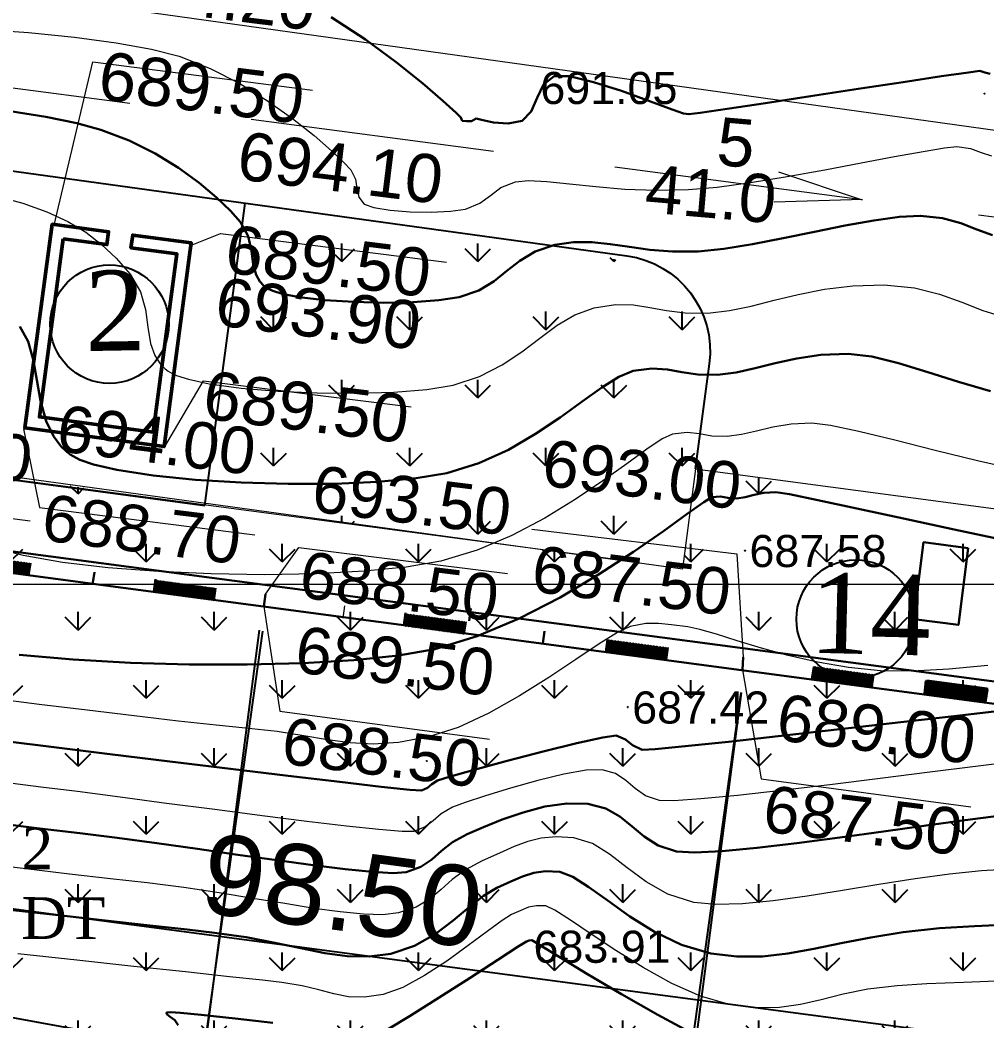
# Model space of a CAD drawing. Header units: feet. Extents: x 3381 to 1374491, y 675186 to 8751562.
# Drawn here: x 688374.09 to 688404.22, y 4376108.08 to 4376139.26 of the extents above; entities that cross this region are included whole.
import ezdxf

# ---------------------------------------------------------------- set-up
doc = ezdxf.new("R2010")
doc.units = ezdxf.units.FT
doc.header["$MEASUREMENT"] = 0
doc.header["$PDMODE"] = 34
doc.header["$PDSIZE"] = 0.01
doc.linetypes.add('DASHEDX2', pattern=[38.1, 25.4, -12.7])
doc.linetypes.add('DUZ', pattern=[0])
doc.layers.get('0').update_dxf_attribs({"linetype": 'CONTINUOUS'})
doc.layers.get('Defpoints').update_dxf_attribs({"linetype": 'CONTINUOUS'})
for name, color, linetype in [('0_Point_Height', 2, 'CONTINUOUS'), ('0_Point_Point', 7, 'CONTINUOUS'), ('Layer8', 7, 'CONTINUOUS'), ('Yazilar', 7, 'CONTINUOUS')]:
    doc.layers.add(name, color=color, linetype=linetype)
for name, color, linetype, lineweight in [('ANA HORIZONTAL', 24, 'CONTINUOUS', 30), ('HORIZANTAL', 24, 'CONTINUOUS', 13), ('km setka', 170, 'CONTINUOUS', 15)]:
    doc.layers.add(name, color=color, linetype=linetype, lineweight=lineweight)
doc.styles.get("Standard").update_dxf_attribs({"font": 'arial.ttf', "height": 2.5})
doc.styles.add('style5', font='ariall.ttf', dxfattribs={"height": 400})
doc.dimstyles.new('ISO-25', dxfattribs={"dimtxt": 2.5, "dimasz": 2.5, "dimexe": 1.25, "dimexo": 0.625, "dimtad": 1, "dimtxsty": 'Standard', "dimblk": 'OBLIQUE', "dimcen": 2.5, "dimadec": 0, "dimazin": 0, "dimtfac": 1, "dimtmove": 0, "dimatfit": 3, "dimldrblk": 'OBLIQUE', "dimfxl": 1, "dimarcsym": 0})

# ---------------------------------------------------------------- blocks, each defined once
blk = doc.blocks.new('_Oblique')
at = {"color": 0, "linetype": 'ByBlock', "lineweight": -2}
blk.add_line((-0.5, -0.5), (0.5, 0.5), dxfattribs=at)
blk = doc.blocks.new('*D123')
at = {"color": 0, "lineweight": -2, "transparency": 16777216}
for p, q in [((688336.379, 4376126.353), (688334.936, 4376115.482)), ((688335.1, 4376116.721), (688432.679, 4376103.767)), ((688433.957, 4376113.399), (688432.514, 4376102.528))]:
    blk.add_line(p, q, dxfattribs=at)
at = {"layer": 'Defpoints', "color": 0, "lineweight": 13, "transparency": 16777216}
for p in [(688336.461, 4376126.973), (688434.039, 4376114.019), (688432.679, 4376103.767)]:
    blk.add_point(p, dxfattribs=at)
at = {"color": 0, "lineweight": -2, "transparency": 16777216, "xscale": 2.5, "yscale": 2.5, "zscale": 2.5}
for p, rotation in [((688335.1, 4376116.721), 172.4381106519648), ((688432.679, 4376103.767), 352.4381106519648)]:
    blk.add_blockref('_Oblique', p, dxfattribs=dict(at, rotation=rotation))
at = {"color": 0, "lineweight": 18, "transparency": 16777216, "insert": (688384.14, 4376112.129), "char_height": 2.5, "width": 7.64475, "attachment_point": 5, "rotation": 352.4381}
blk.add_mtext('{\\fArial|b0|i0|c238|p34;98.50}', dxfattribs=at)
blk = doc.blocks.new('*D131')
at = {"color": 0, "lineweight": -2, "transparency": 16777216}
for p, q in [((688366.66, 4376122.314), (688364.19, 4376104.613)), ((688381.645, 4376120.223), (688379.176, 4376102.522)), ((688364.363, 4376105.851), (688379.348, 4376103.76))]:
    blk.add_line(p, q, dxfattribs=at)
at = {"layer": 'Defpoints', "color": 0, "lineweight": 13, "transparency": 16777216}
for p in [(688366.746, 4376122.933), (688381.732, 4376120.842), (688379.348, 4376103.76)]:
    blk.add_point(p, dxfattribs=at)
at = {"color": 0, "lineweight": -2, "transparency": 16777216, "xscale": 2.5, "yscale": 2.5, "zscale": 2.5}
for p, rotation in [((688364.363, 4376105.851), 172.0570858953913), ((688379.348, 4376103.76), 352.0570858953913)]:
    blk.add_blockref('_Oblique', p, dxfattribs=dict(at, rotation=rotation))
at = {"color": 0, "lineweight": 13, "transparency": 16777216, "insert": (688372.118, 4376106.688), "char_height": 2.5, "attachment_point": 5, "rotation": 352.0571}
blk.add_mtext('{\\fArial|b0|i0|c238|p34;15.0}', dxfattribs=at)
blk = doc.blocks.new('*D132')
at = {"color": 0, "lineweight": -2, "transparency": 16777216}
for p, q in [((688381.547, 4376120.258), (688379.235, 4376102.499)), ((688396.56, 4376118.303), (688394.247, 4376100.544)), ((688379.396, 4376103.738), (688394.409, 4376101.783))]:
    blk.add_line(p, q, dxfattribs=at)
at = {"layer": 'Defpoints', "color": 0, "lineweight": 13, "transparency": 16777216}
for p in [(688381.628, 4376120.878), (688396.641, 4376118.923), (688394.409, 4376101.783)]:
    blk.add_point(p, dxfattribs=at)
at = {"color": 0, "lineweight": -2, "transparency": 16777216, "xscale": 2.5, "yscale": 2.5, "zscale": 2.5}
for p, rotation in [((688379.396, 4376103.738), 172.5806127640898), ((688394.409, 4376101.783), 352.5806127640898)]:
    blk.add_blockref('_Oblique', p, dxfattribs=dict(at, rotation=rotation))
at = {"color": 0, "lineweight": 13, "transparency": 16777216, "insert": (688387.148, 4376104.646), "char_height": 2.5, "width": 16.51973, "attachment_point": 5, "rotation": 352.5806}
blk.add_mtext('{\\fArial|b0|i0|c238|p34;15.0}', dxfattribs=at)
blk = doc.blocks.new('*D126')
at = {"color": 0, "lineweight": -2, "transparency": 16777216}
for p, q in [((688396.559, 4376118.313), (688394.085, 4376100.546)), ((688411.279, 4376116.263), (688408.805, 4376098.497)), ((688394.258, 4376101.784), (688408.978, 4376099.735))]:
    blk.add_line(p, q, dxfattribs=at)
at = {"layer": 'Defpoints', "color": 0, "lineweight": 13, "transparency": 16777216}
for p in [(688396.645, 4376118.932), (688411.365, 4376116.882), (688408.978, 4376099.735)]:
    blk.add_point(p, dxfattribs=at)
at = {"color": 0, "lineweight": -2, "transparency": 16777216, "xscale": 2.5, "yscale": 2.5, "zscale": 2.5}
for p, rotation in [((688394.258, 4376101.784), 172.0735052594781), ((688408.978, 4376099.735), 352.0735052594781)]:
    blk.add_blockref('_Oblique', p, dxfattribs=dict(at, rotation=rotation))
at = {"color": 0, "lineweight": 13, "transparency": 16777216, "insert": (688401.88, 4376102.643), "char_height": 2.5, "attachment_point": 5, "rotation": 352.0735}
blk.add_mtext('{\\fArial|b0|i0|c238|p34;15.0}', dxfattribs=at)

msp = doc.modelspace()

# ---------------------------------------------------------------- hatches: boundary and pattern name
at = {"lineweight": 25}
h = msp.add_hatch(dxfattribs=at)
h.set_pattern_fill('GRASS', color=3, scale=3)
h.set_pattern_definition([(90, (3257.312, 90.9465), (-2.121320343, 2.121320343), [0.5625, -3.680140689]), (45, (3257.312, 90.9465), (-2.1213203436, 2.1213203436), [0.5625, -2.4375]), (135, (3257.312, 90.9465), (-2.1213203436, -2.1213203436), [0.5625, -2.4375])])
edge = h.paths.add_edge_path()
edge.add_line((688370.972, 4376192.883), (688367.226, 4376165.768))
edge.add_line((688367.226, 4376165.768), (688359.104, 4376166.921))
edge.add_line((688359.104, 4376166.921), (688358.29, 4376161.279))
edge.add_line((688358.29, 4376161.279), (688362.942, 4376160.608))
edge.add_line((688362.942, 4376160.608), (688362.215, 4376155.225))
edge.add_line((688362.215, 4376155.225), (688353.842, 4376156.356))
edge.add_line((688353.842, 4376156.356), (688351.701, 4376140.499))
edge.add_line((688351.701, 4376140.499), (688359.028, 4376139.51))
edge.add_line((688359.028, 4376139.51), (688358.806, 4376137.856))
edge.add_line((688358.806, 4376137.856), (688358.641, 4376136.621))
edge.add_line((688358.641, 4376136.621), (688357.393, 4376127.305))
edge.add_line((688357.393, 4376127.305), (688368.113, 4376125.761))
edge.add_line((688368.113, 4376125.761), (688394.743, 4376122.168))
edge.add_line((688394.743, 4376122.168), (688395.155, 4376125.278))
edge.add_line((688395.155, 4376125.278), (688409.007, 4376123.44))
edge.add_line((688409.007, 4376123.44), (688408.727, 4376121.332))
edge.add_line((688408.727, 4376121.332), (688414.083, 4376120.622))
edge.add_line((688414.083, 4376120.622), (688414.377, 4376122.798))
edge.add_line((688414.377, 4376122.798), (688413.97, 4376122.781))
edge.add_line((688413.97, 4376122.781), (688414.32, 4376125.417))
edge.add_arc((688424.582, 4376125.239), 10.263, 114.2395, 179.0096, ccw=False)
edge.add_line((688420.368, 4376134.598), (688421.162, 4376134.291))
edge.add_line((688421.162, 4376134.291), (688420.81, 4376131.194))
edge.add_line((688420.81, 4376131.194), (688424.134, 4376130.754))
edge.add_line((688424.134, 4376130.754), (688424.539, 4376133.816))
edge.add_line((688424.539, 4376133.816), (688427.07, 4376133.481))
edge.add_line((688427.07, 4376133.481), (688426.677, 4376130.407))
edge.add_line((688426.677, 4376130.407), (688429.987, 4376129.881))
edge.add_line((688429.987, 4376129.881), (688430.614, 4376133.375))
edge.add_line((688430.614, 4376133.375), (688420.865, 4376134.802))
edge.add_arc((688424.412, 4376125.452), 10, 87.4993, 110.7786, ccw=False)
edge.add_line((688424.849, 4376135.442), (688438.494, 4376133.599))
edge.add_line((688438.494, 4376133.599), (688439.147, 4376140.979))
edge.add_line((688439.147, 4376140.979), (688431.877, 4376141.985))
edge.add_line((688431.877, 4376141.985), (688434.289, 4376160.605))
edge.add_line((688434.289, 4376160.605), (688435.87, 4376160.814))
edge.add_line((688435.87, 4376160.814), (688435.274, 4376155.725))
edge.add_line((688435.274, 4376155.725), (688440.454, 4376155.015))
edge.add_line((688440.454, 4376155.015), (688440.103, 4376152.454))
edge.add_line((688440.103, 4376152.454), (688435, 4376153.153))
edge.add_line((688435, 4376153.153), (688434.389, 4376147.785))
edge.add_line((688434.389, 4376147.785), (688439.478, 4376147.068))
edge.add_line((688439.478, 4376147.068), (688439.698, 4376147.068))
edge.add_line((688439.698, 4376147.068), (688440.947, 4376155.512))
edge.add_line((688440.947, 4376155.512), (688441.648, 4376160.251))
edge.add_line((688441.648, 4376160.251), (688436.056, 4376161.23))
edge.add_line((688436.056, 4376161.23), (688434.389, 4376160.836))
edge.add_line((688434.389, 4376160.836), (688434.389, 4376161.792))
edge.add_arc((688437.47, 4376161.114), 3.155, 95.4615, 167.5925, ccw=False)
edge.add_line((688437.17, 4376164.255), (688450.499, 4376162.448))
edge.add_line((688450.499, 4376162.448), (688451.241, 4376167.695))
edge.add_line((688451.241, 4376167.695), (688437.876, 4376169.492))
edge.add_arc((688445.551, 4376167.813), 7.856, 132.7188, 167.6546, ccw=False)
edge.add_line((688440.221, 4376173.584), (688447.845, 4376170.651))
edge.add_line((688447.845, 4376170.651), (688449.599, 4376175.235))
edge.add_line((688449.599, 4376175.235), (688456.71, 4376172.514))
edge.add_line((688456.71, 4376172.514), (688433.781, 4376114.475))
edge.add_line((688433.781, 4376114.475), (688424.852, 4376091.873))
edge.add_line((688424.852, 4376091.873), (688333.257, 4376119.75))
edge.add_line((688333.257, 4376119.75), (688358.491, 4376169.045))
edge.add_line((688358.491, 4376169.045), (688370.795, 4376193.079))
edge.add_line((688370.795, 4376193.079), (688371.065, 4376193.572))
edge.add_line((688371.065, 4376193.572), (688370.972, 4376192.883))
h = msp.add_hatch(dxfattribs=at)
h.set_pattern_fill('GRASS', color=3, scale=3)
h.set_pattern_definition([(90, (1852.7267, 463.048), (-2.121320343, 2.121320343), [0.5625, -3.680140689]), (45, (1852.7267, 463.048), (-2.1213203436, 2.1213203436), [0.5625, -2.4375]), (135, (1852.7267, 463.048), (-2.1213203436, -2.1213203436), [0.5625, -2.4375])])
edge = h.paths.add_edge_path()
edge.add_line((688379.924, 4376124.059), (688381.266, 4376133.648))
edge.add_line((688381.266, 4376133.648), (688392.413, 4376131.886))
edge.add_line((688392.413, 4376131.886), (688395.096, 4376130.828))
edge.add_line((688395.096, 4376130.828), (688395.307, 4376129.559))
edge.add_line((688395.307, 4376129.559), (688395.449, 4376127.866))
edge.add_line((688395.449, 4376127.866), (688394.671, 4376122.226))
edge.add_line((688394.671, 4376122.226), (688379.936, 4376124.142))
at = {"lineweight": 30}
h = msp.add_hatch(dxfattribs=at)
h.set_pattern_fill('ANSI31', color=256, scale=0.3)
h.set_pattern_definition([(45, (3291.638925, 86.37777), (-0.0265165042945, 0.0265165042945), [])])
h.paths.add_polyline_path([(688372.544, 4376122.588), (688374.41, 4376122.338), (688374.356, 4376121.957), (688372.483, 4376122.212)])
h = msp.add_hatch(dxfattribs=at)
h.set_pattern_fill('ANSI31', color=256, scale=0.3)
h.set_pattern_definition([(45, (3297.40867, 85.603468), (-0.0265165042945, 0.0265165042945), [])])
h.paths.add_polyline_path([(688378.314, 4376121.813), (688380.18, 4376121.563), (688380.126, 4376121.182), (688378.253, 4376121.437)])
h = msp.add_hatch(dxfattribs=at)
h.set_pattern_fill('ANSI31', color=256, scale=0.3)
h.set_pattern_definition([(45, (3305.20239, 84.554657), (-0.0265165042945, 0.0265165042945), [])])
h.paths.add_polyline_path([(688386.108, 4376120.765), (688387.973, 4376120.515), (688387.919, 4376120.133), (688386.047, 4376120.389)])
h = msp.add_hatch(dxfattribs=at)
h.set_pattern_fill('ANSI31', color=256, scale=0.3)
h.set_pattern_definition([(45, (3311.502646, 83.747317), (-0.0265165042945, 0.0265165042945), [])])
h.paths.add_polyline_path([(688392.408, 4376119.957), (688394.274, 4376119.707), (688394.219, 4376119.326), (688392.347, 4376119.581)])
h = msp.add_hatch(dxfattribs=at)
h.set_pattern_fill('ANSI31', color=256, scale=0.3)
h.set_pattern_definition([(45, (3317.919302, 82.909312), (-0.0265165042945, 0.0265165042945), [])])
h.paths.add_polyline_path([(688398.825, 4376119.119), (688400.69, 4376118.869), (688400.636, 4376118.488), (688398.764, 4376118.743)])
at = {"lineweight": 50}
h = msp.add_hatch(dxfattribs=at)
h.set_pattern_fill('ANSI31', scale=0.3, angle=-0.0118)
h.set_pattern_definition([(44.9882312419, (2422.593382, 223.241384), (-0.0265110571503, 0.02652195031993), [])])
h.paths.add_polyline_path([(688402.341, 4376118.671), (688404.215, 4376118.422), (688404.161, 4376118.022), (688402.296, 4376118.269)])

# ---------------------------------------------------------------- linework, layer by layer
at = {"color": 7, "lineweight": 25}
for p, q in [((688379.85, 4376124.142), (688381.112, 4376133.561)), ((688372.531, 4376125.123), (688379.85, 4376124.142))]:
    msp.add_line(p, q, dxfattribs=at)
at = {"color": 7, "lineweight": 30}
for p, q in [((688337.213, 4376127.57), (688433.87, 4376114.752)), ((688336.487, 4376126.999), (688434.039, 4376114.031))]:
    msp.add_line(p, q, dxfattribs=at)
at = {"color": 7, "lineweight": 18}
msp.add_line((688392.812, 4376122.434), (688372.55, 4376125.123), dxfattribs=at)
at = {"color": 30, "linetype": 'Continuous'}
msp.add_line((688366.61, 4376109.509, 684.364), (688386.681, 4376105.854, 683.701), dxfattribs=at)
at = {"color": 7, "lineweight": 18}
for points in [[(688369.972, 4376140.653), (688404.557, 4376135.825, 0.415088), (688410.202, 4376140.1), (688415.895, 4376181.791)], [(688395.136, 4376125.278), (688413.951, 4376122.781), (688414.48, 4376126.768, -0.415845), (688425.764, 4376135.358), (688430.957, 4376134.639)]]:
    msp.add_lwpolyline(points, format="xyb", dxfattribs=at)
for points in [[(688375.153, 4376132.875), (688376.36, 4376137.964), (688383.212, 4376137.078)], [(688357.393, 4376127.305), (688394.743, 4376122.168), (688395.155, 4376125.278)], [(688374.206, 4376126.523), (688374.698, 4376124.076), (688381.409, 4376123.221)], [(688366.918, 4376123.658), (688367.981, 4376124.506), (688374.408, 4376123.666)], [(688390.043, 4376123.398), (688396.428, 4376122.636), (688396.632, 4376119.413)], [(688381.741, 4376121.38), (688382.784, 4376122.833), (688389.287, 4376122.019)], [(688381.695, 4376120.995), (688382.193, 4376117.732), (688388.719, 4376116.864)], [(688384.205, 4376121.015), (688384.151, 4376120.631)], [(688396.606, 4376119.021), (688397.192, 4376115.619), (688403.718, 4376114.751)]]:
    msp.add_lwpolyline(points, dxfattribs=at)
at = {"color": 7, "linetype": 'DASHEDX2', "lineweight": 18, "ltscale": 0.3}
msp.add_lwpolyline([(688369.96, 4376137.661), (688411.824, 4376132.165)], dxfattribs=at)
at = {"color": 7, "lineweight": 25}
msp.add_lwpolyline([(688369.235, 4376135.2), (688393.007, 4376131.919, -0.412676), (688395.571, 4376128.552), (688395.136, 4376125.278)], format="xyb", dxfattribs=at)
at = {"color": 7, "lineweight": 18, "elevation": -690.5}
for points in [[(688400.346, 4376133.649), (688397.742, 4376134.523)], [(688400.346, 4376133.67), (688397.593, 4376133.585)]]:
    msp.add_lwpolyline(points, dxfattribs=at)
at = {"color": 7, "lineweight": 50}
for points in [[(688375.443, 4376132.451), (688376.801, 4376132.269), (688376.854, 4376132.666), (688375.099, 4376132.901), (688374.249, 4376126.557), (688378.582, 4376125.977), (688379.379, 4376131.934), (688379.431, 4376132.32), (688377.605, 4376132.565), (688377.552, 4376132.169), (688378.982, 4376131.977), (688378.238, 4376126.427), (688374.699, 4376126.901), (688375.443, 4376132.451)], [(688402.341, 4376118.671), (688404.215, 4376118.422), (688404.162, 4376118.022), (688402.296, 4376118.271), (688402.341, 4376118.671)]]:
    msp.add_lwpolyline(points, dxfattribs=at)
at = {"color": 7, "lineweight": 15}
for points in [[(688379.458, 4376132.26), (688380.345, 4376132.609), (688387.387, 4376131.723)], [(688378.599, 4376125.961), (688379.815, 4376128.018), (688386.278, 4376127.209)]]:
    msp.add_lwpolyline(points, dxfattribs=at)
at = {"color": 7, "linetype": 'DUZ', "lineweight": 30, "ltscale": 0.5, "flags": 128}
msp.add_lwpolyline([(688403.635, 4376122.808), (688403.336, 4376120.418), (688401.948, 4376120.603), (688402.247, 4376122.993)], close=True, dxfattribs=at)
at = {"color": 7, "lineweight": 30}
for points in [[(688374.417, 4376122.342), (688374.363, 4376121.957)], [(688376.412, 4376122.064), (688376.357, 4376121.679)], [(688378.314, 4376121.842), (688378.259, 4376121.457)], [(688380.187, 4376121.567), (688380.133, 4376121.183)], [(688381.741, 4376121.38), (688381.695, 4376120.995)], [(688386.108, 4376120.793), (688386.053, 4376120.408)], [(688388.143, 4376120.931), (688388.088, 4376120.546)], [(688387.981, 4376120.519), (688387.926, 4376120.134)], [(688390.439, 4376120.222), (688390.384, 4376119.837)], [(688392.405, 4376119.96), (688392.35, 4376119.576)], [(688394.281, 4376119.711), (688394.227, 4376119.327)], [(688396.632, 4376119.413), (688396.606, 4376119.021)], [(688398.827, 4376119.116), (688398.772, 4376118.732)], [(688398.836, 4376119.125), (688398.777, 4376118.724)], [(688400.691, 4376118.871), (688400.636, 4376118.486)], [(688402.412, 4376118.636), (688402.358, 4376118.248)]]:
    msp.add_lwpolyline(points, dxfattribs=at)
at = {"color": 51, "lineweight": 13, "true_color": 0xf8f6b0}
msp.add_circle((688448.805, 4376201.629), 699.09, dxfattribs=at)
at = {"color": 7, "linetype": 'DUZ', "lineweight": 25}
for centre in [(688376.88, 4376129.789, -2812.813), (688400.134, 4376120.601, 9660.188)]:
    msp.add_circle(centre, 1.846, dxfattribs=at)
at = {"linetype": 'Continuous'}
for points, knots in [([(688384.942, 4376325.598), (688386.763, 4376322.128), (688393.069, 4376310.11), (688402.966, 4376292.128), (688416.961, 4376272.864), (688427.732, 4376252.666), (688438.695, 4376234.78), (688447.823, 4376217.377), (688461.238, 4376198.856), (688477.838, 4376184.567), (688489.373, 4376169.73), (688497.303, 4376159.248), (688508.621, 4376147.329), (688516.87, 4376136.637), (688521.314, 4376130.877)], [0, 0, 0, 0, 11.75951, 40.72321, 61.46233, 83.054979, 109.290717, 124.392744, 141.962718, 177.533008, 189.558821, 198.276488, 216.955448, 238.768866, 238.768866, 238.768866, 238.768866]), ([(688389.7, 4376305.068), (688385.76, 4376301.305), (688385.231, 4376301.254), (688383.642, 4376301.094), (688382.579, 4376300.978), (688379.627, 4376300.571), (688377.75, 4376300.217), (688374.972, 4376299.339), (688374.021, 4376298.968), (688372.53, 4376298.23), (688371.97, 4376297.914), (688370.81, 4376297.159), (688370.222, 4376296.712), (688369.107, 4376295.763), (688368.577, 4376295.259), (688367.335, 4376293.988), (688366.645, 4376293.201), (688365.534, 4376291.883), (688365.1, 4376291.353), (688364.244, 4376290.307), (688363.819, 4376289.786), (688362.553, 4376288.231), (688361.72, 4376287.203), (688359.241, 4376284.135), (688357.613, 4376282.112), (688354.704, 4376278.517), (688353.428, 4376276.946), (688351.392, 4376274.468), (688350.651, 4376273.57), (688349.218, 4376271.849), (688348.529, 4376271.026), (688347.301, 4376269.572), (688346.767, 4376268.943), (688345.398, 4376267.342), (688344.524, 4376266.336), (688343.092, 4376264.395), (688342.506, 4376263.485), (688341.74, 4376261.832), (688341.491, 4376261.128), (688341.258, 4376260.006), (688341.204, 4376259.612), (688341.155, 4376258.818), (688341.16, 4376258.423), (688341.28, 4376256.823), (688341.595, 4376255.65), (688342.308, 4376253.806), (688342.644, 4376253.099), (688343.37, 4376251.763), (688343.761, 4376251.131), (688345.049, 4376249.208), (688345.996, 4376248.015), (688347.46, 4376246.081), (688348.011, 4376245.33), (688349.012, 4376243.799), (688349.46, 4376243.022), (688350.13, 4376241.552), (688350.371, 4376240.865), (688350.717, 4376239.429), (688350.821, 4376238.688), (688350.899, 4376237.09), (688350.853, 4376236.236), (688350.589, 4376234.556), (688350.372, 4376233.726), (688349.577, 4376231.492), (688348.845, 4376230.139), (688347.372, 4376227.992), (688346.718, 4376227.164), (688345.328, 4376225.556), (688344.589, 4376224.773), (688343.087, 4376223.221), (688342.325, 4376222.452), (688341.003, 4376221.067), (688340.439, 4376220.459), (688339.344, 4376219.207), (688338.815, 4376218.568), (688337.276, 4376216.621), (688336.311, 4376215.284), (688334.611, 4376212.82), (688333.863, 4376211.699), (688332.394, 4376209.43), (688331.675, 4376208.284), (688329.575, 4376204.809), (688328.248, 4376202.446), (688325.852, 4376197.757), (688324.773, 4376195.436), (688323.109, 4376191.411), (688322.473, 4376189.728), (688321.315, 4376186.322), (688320.792, 4376184.605), (688319.779, 4376180.977), (688319.297, 4376179.064), (688318.513, 4376175.771), (688318.198, 4376174.394), (688317.585, 4376171.63), (688317.29, 4376170.242), (688316.865, 4376168.069), (688316.719, 4376167.294), (688316.481, 4376165.894), (688316.386, 4376165.275), (688316.145, 4376163.311), (688316.07, 4376161.967), (688316.072, 4376158.951), (688316.194, 4376157.279), (688316.634, 4376153.987), (688316.95, 4376152.368), (688317.59, 4376149.652), (688317.883, 4376148.544), (688318.448, 4376146.546), (688318.714, 4376145.653), (688319.207, 4376144.039), (688319.433, 4376143.309), (688319.929, 4376141.835), (688320.198, 4376141.095), (688320.654, 4376140.004), (688320.811, 4376139.651), (688321.313, 4376138.597), (688321.674, 4376137.936), (688322.355, 4376136.666), (688322.675, 4376136.057), (688323.074, 4376135.155), (688323.195, 4376134.851), (688323.382, 4376134.297), (688323.452, 4376134.05), (688323.575, 4376133.526), (688323.627, 4376133.253), (688323.761, 4376132.416), (688323.824, 4376131.826), (688321.639, 4376127.412)], [0, 0, 0, 0, 1.504182, 1.504182, 4.512547, 4.512547, 9.897023, 9.897023, 12.795834, 12.795834, 14.604059, 14.604059, 16.662244, 16.662244, 18.72043, 18.72043, 21.69221, 21.69221, 23.690537, 23.690537, 25.688865, 25.688865, 29.68552, 29.68552, 37.678831, 37.678831, 43.858623, 43.858623, 47.338723, 47.338723, 50.479181, 50.479181, 52.843093, 52.843093, 56.452422, 56.452422, 59.343353, 59.343353, 61.301717, 61.301717, 62.310714, 62.310714, 63.319712, 63.319712, 66.426739, 66.426739, 68.50177, 68.50177, 70.576802, 70.576802, 75.092259, 75.092259, 77.984383, 77.984383, 80.876507, 80.876507, 83.368148, 83.368148, 85.859789, 85.859789, 88.693846, 88.693846, 91.527902, 91.527902, 96.504404, 96.504404, 99.813748, 99.813748, 103.123092, 103.123092, 106.359907, 106.359907, 108.778682, 108.778682, 111.197456, 111.197456, 116.035005, 116.035005, 120.025858, 120.025858, 124.016711, 124.016711, 131.998417, 131.998417, 139.538843, 139.538843, 144.840516, 144.840516, 150.142189, 150.142189, 155.992549, 155.992549, 160.212599, 160.212599, 164.43265, 164.43265, 166.77754, 166.77754, 168.584028, 168.584028, 172.423705, 172.423705, 177.221179, 177.221179, 182.018653, 182.018653, 185.384546, 185.384546, 188.140377, 188.140377, 190.397291, 190.397291, 192.654204, 192.654204, 193.73589, 193.73589, 195.899262, 195.899262, 198.062634, 198.062634, 199.190084, 199.190084, 200.13488, 200.13488, 201.079676, 201.079676, 202.923933, 202.923933, 202.923933, 202.923933]), ([(688393.603, 4376298.598), (688386.041, 4376298.318), (688385.511, 4376298.267), (688383.934, 4376298.109), (688382.896, 4376297.994), (688380.096, 4376297.606), (688378.388, 4376297.275), (688375.97, 4376296.507), (688375.162, 4376296.188), (688373.913, 4376295.566), (688373.444, 4376295.298), (688372.296, 4376294.54), (688371.625, 4376293.994), (688370.315, 4376292.77), (688369.677, 4376292.094), (688368.414, 4376290.659), (688367.788, 4376289.899), (688365.641, 4376287.278), (688364.162, 4376285.452), (688361.234, 4376281.827), (688359.785, 4376280.026), (688355.398, 4376274.604), (688352.421, 4376270.962), (688348.702, 4376266.589), (688348.218, 4376266.027), (688347.276, 4376264.917), (688346.82, 4376264.367), (688345.833, 4376263.078), (688345.335, 4376262.343), (688344.649, 4376261.024), (688344.422, 4376260.438), (688344.233, 4376259.598), (688344.195, 4376259.338), (688344.158, 4376258.809), (688344.16, 4376258.533), (688344.244, 4376257.423), (688344.475, 4376256.521), (688345.026, 4376255.094), (688345.271, 4376254.566), (688345.808, 4376253.546), (688346.102, 4376253.051), (688347.186, 4376251.371), (688348.078, 4376250.224), (688349.597, 4376248.233), (688350.21, 4376247.418), (688351.38, 4376245.682), (688351.935, 4376244.764), (688352.681, 4376243.21), (688352.928, 4376242.615), (688353.338, 4376241.38), (688353.499, 4376240.749), (688353.856, 4376238.835), (688353.925, 4376237.529), (688353.755, 4376235.128), (688353.554, 4376234.034), (688352.952, 4376231.923), (688352.551, 4376230.904), (688351.597, 4376228.965), (688351.045, 4376228.044), (688349.665, 4376226.029), (688348.801, 4376224.964), (688347.017, 4376222.958), (688346.096, 4376222.013), (688344.43, 4376220.306), (688343.68, 4376219.54), (688342.503, 4376218.265), (688342.058, 4376217.761), (688341.186, 4376216.726), (688340.76, 4376216.197), (688339.506, 4376214.581), (688338.702, 4376213.464), (688337.175, 4376211.255), (688336.448, 4376210.168), (688335.027, 4376207.979), (688334.332, 4376206.874), (688332.302, 4376203.531), (688331.022, 4376201.263), (688328.646, 4376196.647), (688327.549, 4376194.3), (688325.895, 4376190.297), (688325.278, 4376188.663), (688324.156, 4376185.355), (688323.647, 4376183.678), (688322.65, 4376180.096), (688322.17, 4376178.186), (688321.399, 4376174.933), (688321.093, 4376173.593), (688320.501, 4376170.92), (688320.218, 4376169.585), (688319.803, 4376167.459), (688319.653, 4376166.664), (688319.42, 4376165.276), (688319.331, 4376164.678), (688319.194, 4376163.485), (688319.145, 4376162.885), (688319.05, 4376161.076), (688319.059, 4376159.861), (688319.248, 4376156.728), (688319.528, 4376154.819), (688320.318, 4376151.012), (688320.826, 4376149.113), (688321.571, 4376146.572), (688321.765, 4376145.931), (688322.158, 4376144.653), (688322.356, 4376144.024), (688322.751, 4376142.862), (688322.946, 4376142.325), (688323.297, 4376141.451), (688323.446, 4376141.107), (688323.727, 4376140.5), (688323.859, 4376140.234), (688324.138, 4376139.69), (688324.285, 4376139.415), (688324.736, 4376138.574), (688325.052, 4376137.995), (688325.577, 4376136.923), (688325.794, 4376136.443), (688326.113, 4376135.6), (688326.231, 4376135.247), (688326.428, 4376134.528), (688326.506, 4376134.171), (688326.7, 4376133.112), (688326.777, 4376132.424), (688326.855, 4376131.682), (688326.864, 4376131.601), (688328.598, 4376127.289)], [0, 0, 0, 0, 1.519576, 1.519576, 4.558728, 4.558728, 9.930594, 9.930594, 12.837598, 12.837598, 14.698947, 14.698947, 17.596272, 17.596272, 20.493598, 20.493598, 23.430765, 23.430765, 30.540606, 30.540606, 37.650448, 37.650448, 51.870131, 51.870131, 53.943342, 53.943342, 56.016553, 56.016553, 58.839775, 58.839775, 61.186701, 61.186701, 62.257023, 62.257023, 63.327345, 63.327345, 66.426341, 66.426341, 68.26825, 68.26825, 70.110159, 70.110159, 74.62153, 74.62153, 77.595, 77.595, 80.568471, 80.568471, 82.304355, 82.304355, 84.04024, 84.04024, 87.512009, 87.512009, 90.504027, 90.504027, 93.496045, 93.496045, 96.488063, 96.488063, 100.372173, 100.372173, 104.256283, 104.256283, 107.517701, 107.517701, 109.618427, 109.618427, 111.719153, 111.719153, 115.920605, 115.920605, 119.858792, 119.858792, 123.796978, 123.796978, 131.673352, 131.673352, 139.553481, 139.553481, 144.894421, 144.894421, 150.235361, 150.235361, 156.190392, 156.190392, 160.321983, 160.321983, 164.453574, 164.453574, 166.899961, 166.899961, 168.797126, 168.797126, 170.694291, 170.694291, 174.488621, 174.488621, 180.488906, 180.488906, 186.48919, 186.48919, 188.508696, 188.508696, 190.528201, 190.528201, 192.322947, 192.322947, 193.52533, 193.52533, 194.478712, 194.478712, 195.432094, 195.432094, 197.338858, 197.338858, 198.784376, 198.784376, 199.759029, 199.759029, 200.733681, 200.733681, 202.682985, 202.682985, 202.923933, 202.923933, 202.923933, 202.923933])]:
    msp.add_open_spline(points, degree=3, knots=knots, dxfattribs=at)
at = {"layer": '0_Point_Point'}
for p in [(688404.146, 4376136.97, 690.883), (688396.687, 4376122.735, 687.577), (688393.034, 4376117.86, 687.419), (688386.771, 4376116.181, 687.364)]:
    msp.add_point(p, dxfattribs=at)
at = {"layer": 'ANA HORIZONTAL', "color": 32, "lineweight": 30}
for points, elevation in [([(688383.785, 4376139.348), (688384.854, 4376138.66), (688385.818, 4376137.955), (688386.638, 4376137.297), (688387.273, 4376136.747), (688387.685, 4376136.37), (688387.833, 4376136.227), (688387.852, 4376136.176), (688387.872, 4376136.128), (688388.009, 4376136.115), (688388.164, 4376136.114), (688388.236, 4376136.153), (688388.308, 4376136.193), (688388.475, 4376136.151), (688388.848, 4376136.071), (688389.309, 4376136.035), (688389.74, 4376136.127), (688390.026, 4376136.419), (688390.209, 4376136.838), (688390.407, 4376137.25), (688390.74, 4376137.519), (688391.219, 4376137.511), (688391.967, 4376137.331), (688392.832, 4376137.056), (688393.66, 4376136.761), (688394.299, 4376136.52), (688394.596, 4376136.41), (688394.766, 4376136.355), (688394.937, 4376136.326), (688395.283, 4376136.371), (688396.125, 4376136.495), (688397.321, 4376136.675), (688398.729, 4376136.89), (688400.209, 4376137.116), (688401.617, 4376137.33), (688402.812, 4376137.511), (688403.652, 4376137.634), (688403.997, 4376137.678), (688404.162, 4376137.626), (688404.324, 4376137.585)], 691), ([(688373.788, 4376136.429), (688374.903, 4376136.249), (688375.862, 4376136.051), (688376.616, 4376135.846), (688377.493, 4376135.51), (688378.302, 4376135.104), (688379.032, 4376134.655), (688379.673, 4376134.191), (688380.215, 4376133.738), (688380.648, 4376133.322), (688380.961, 4376132.971), (688381.206, 4376132.527), (688381.306, 4376132.077), (688381.364, 4376131.645), (688381.449, 4376131.328), (688381.571, 4376131.115), (688381.691, 4376130.987), (688381.766, 4376130.928), (688381.822, 4376130.893), (688381.969, 4376130.826), (688382.267, 4376130.736), (688382.788, 4376130.634), (688383.589, 4376130.539), (688384.493, 4376130.479), (688385.432, 4376130.457), (688386.339, 4376130.474), (688387.144, 4376130.532), (688387.781, 4376130.632), (688388.393, 4376130.842), (688388.866, 4376131.126), (688389.268, 4376131.445), (688389.671, 4376131.765), (688390.143, 4376132.049), (688390.756, 4376132.261), (688391.345, 4376132.347), (688391.914, 4376132.344), (688392.486, 4376132.282), (688393.082, 4376132.193), (688393.722, 4376132.105), (688394.429, 4376132.049), (688395.223, 4376132.056), (688396.024, 4376132.137), (688396.922, 4376132.281), (688397.878, 4376132.464), (688398.853, 4376132.664), (688399.807, 4376132.858), (688400.701, 4376133.022), (688401.497, 4376133.133), (688402.154, 4376133.168), (688402.84, 4376133.093), (688403.405, 4376132.931), (688403.905, 4376132.736), (688404.398, 4376132.56)], 690), ([(688374.09, 4376129.716), (688374.345, 4376129.252), (688374.502, 4376128.683), (688374.614, 4376128.051), (688374.733, 4376127.397), (688374.912, 4376126.764), (688375.134, 4376126.301), (688375.364, 4376125.992), (688375.553, 4376125.811), (688375.66, 4376125.728), (688375.746, 4376125.673), (688375.961, 4376125.567), (688376.384, 4376125.421), (688377.115, 4376125.249), (688378.247, 4376125.072), (688379.559, 4376124.939), (688380.982, 4376124.852), (688382.449, 4376124.811), (688383.892, 4376124.819), (688385.243, 4376124.877), (688386.434, 4376124.987), (688387.398, 4376125.15), (688388.394, 4376125.458), (688389.314, 4376125.878), (688390.158, 4376126.368), (688390.924, 4376126.882), (688391.613, 4376127.379), (688392.223, 4376127.815), (688392.753, 4376128.146), (688393.204, 4376128.33), (688393.785, 4376128.408), (688394.266, 4376128.378), (688394.719, 4376128.296), (688395.215, 4376128.221), (688395.827, 4376128.209), (688396.406, 4376128.282), (688396.997, 4376128.415), (688397.621, 4376128.573), (688398.299, 4376128.722), (688399.051, 4376128.83), (688399.898, 4376128.862), (688400.632, 4376128.776), (688401.466, 4376128.571), (688402.377, 4376128.293), (688403.34, 4376127.988), (688404.332, 4376127.701)], 689), ([(688404.775, 4376123.06), (688403.198, 4376123.396), (688401.627, 4376123.735), (688400.172, 4376124.05), (688398.949, 4376124.31), (688398.067, 4376124.489), (688397.642, 4376124.557), (688397.275, 4376124.533), (688396.965, 4376124.47), (688396.691, 4376124.402), (688396.432, 4376124.362), (688396.149, 4376124.38), (688395.922, 4376124.418), (688395.652, 4376124.398), (688395.399, 4376124.246), (688394.883, 4376123.875), (688394.14, 4376123.339), (688393.208, 4376122.691), (688392.124, 4376121.987), (688390.926, 4376121.278), (688389.65, 4376120.62), (688388.334, 4376120.065), (688387.015, 4376119.668), (688385.884, 4376119.469), (688384.493, 4376119.322), (688382.903, 4376119.227), (688381.173, 4376119.182), (688379.365, 4376119.186), (688377.538, 4376119.239), (688375.752, 4376119.34), (688374.068, 4376119.488)], 688), ([(688405.069, 4376117.795), (688403.383, 4376117.6), (688401.536, 4376117.386), (688399.641, 4376117.168), (688397.814, 4376116.961), (688396.17, 4376116.779), (688394.823, 4376116.637), (688393.889, 4376116.55), (688393.482, 4376116.531), (688393.184, 4376116.668), (688392.962, 4376116.852), (688392.667, 4376116.971), (688392.252, 4376116.914), (688391.441, 4376116.732), (688390.395, 4376116.473), (688389.277, 4376116.181), (688388.248, 4376115.903), (688387.471, 4376115.685), (688387.107, 4376115.573), (688386.922, 4376115.457), (688386.786, 4376115.34), (688386.599, 4376115.256), (688386.236, 4376115.281), (688385.352, 4376115.375), (688384.055, 4376115.525), (688382.453, 4376115.716), (688380.654, 4376115.934), (688378.765, 4376116.166), (688376.896, 4376116.396), (688375.152, 4376116.611), (688373.644, 4376116.797)], 687), ([(688404.58, 4376114.466), (688403.542, 4376114.336), (688402.328, 4376114.171), (688401.005, 4376113.985), (688399.64, 4376113.797), (688398.301, 4376113.62), (688397.055, 4376113.472), (688395.97, 4376113.369), (688395.113, 4376113.325), (688394.551, 4376113.358), (688393.983, 4376113.546), (688393.542, 4376113.822), (688393.165, 4376114.138), (688392.789, 4376114.447), (688392.352, 4376114.699), (688391.791, 4376114.848), (688391.128, 4376114.86), (688390.444, 4376114.759), (688389.767, 4376114.579), (688389.121, 4376114.354), (688388.533, 4376114.117), (688388.029, 4376113.902), (688387.571, 4376113.65), (688387.232, 4376113.377), (688386.931, 4376113.11), (688386.588, 4376112.88), (688386.125, 4376112.715), (688385.718, 4376112.688), (688385.074, 4376112.722), (688384.23, 4376112.807), (688383.225, 4376112.932), (688382.097, 4376113.086), (688380.885, 4376113.259), (688379.626, 4376113.44), (688378.36, 4376113.619), (688377.124, 4376113.785), (688375.957, 4376113.927), (688374.703, 4376114.074), (688373.453, 4376114.227)], 686), ([(688404.962, 4376111.09), (688403.832, 4376111.036), (688402.743, 4376110.967), (688401.618, 4376110.848), (688400.605, 4376110.685), (688399.682, 4376110.503), (688398.827, 4376110.326), (688398.015, 4376110.18), (688397.226, 4376110.092), (688396.435, 4376110.085), (688395.62, 4376110.186), (688394.703, 4376110.457), (688393.86, 4376110.861), (688393.096, 4376111.334), (688392.416, 4376111.818), (688391.822, 4376112.252), (688391.321, 4376112.574), (688390.915, 4376112.725), (688390.47, 4376112.746), (688390.1, 4376112.696), (688389.756, 4376112.585), (688389.389, 4376112.426), (688388.951, 4376112.231), (688388.533, 4376111.983), (688388.086, 4376111.622), (688387.591, 4376111.205), (688387.032, 4376110.788), (688386.391, 4376110.426), (688385.651, 4376110.174), (688384.974, 4376110.085), (688384.293, 4376110.101), (688383.589, 4376110.196), (688382.841, 4376110.344), (688382.032, 4376110.517), (688381.142, 4376110.688), (688380.151, 4376110.83), (688379.301, 4376110.926), (688378.138, 4376111.057), (688376.743, 4376111.214), (688375.199, 4376111.387), (688373.588, 4376111.565)], 685), ([(688395.051, 4376107.691), (688393.965, 4376108.27), (688392.84, 4376108.91), (688391.781, 4376109.538), (688390.892, 4376110.078), (688390.276, 4376110.457), (688390.039, 4376110.601), (688389.956, 4376110.588), (688389.873, 4376110.56), (688389.62, 4376110.397), (688388.987, 4376109.986), (688388.118, 4376109.426), (688387.158, 4376108.813), (688386.252, 4376108.244), (688385.544, 4376107.819)], 684), ([(688381.967, 4376108.018), (688380.8, 4376108.153), (688379.742, 4376108.268), (688379.092, 4376108.33), (688378.779, 4376108.35), (688378.675, 4376108.348), (688378.659, 4376108.343), (688378.656, 4376108.324), (688378.68, 4376108.283), (688378.771, 4376108.212), (688378.923, 4376108.102), (688379.023, 4376107.946)], 684)]:
    msp.add_lwpolyline(points, dxfattribs=dict(at, elevation=elevation))
at = {"layer": 'HORIZANTAL', "color": 32, "linetype": 'Continuous', "lineweight": 13}
for points, elevation in [([(688372.855, 4376138.979), (688374.361, 4376138.871), (688375.792, 4376138.727), (688377.09, 4376138.554), (688378.196, 4376138.355), (688379.052, 4376138.135), (688380.018, 4376137.757), (688380.945, 4376137.281), (688381.809, 4376136.746), (688382.588, 4376136.194), (688383.259, 4376135.663), (688383.799, 4376135.193), (688384.186, 4376134.825), (688384.397, 4376134.599), (688384.543, 4376134.307), (688384.592, 4376134.015), (688384.649, 4376133.748), (688384.819, 4376133.528), (688385.122, 4376133.418), (688385.627, 4376133.339), (688386.249, 4376133.293), (688386.903, 4376133.282), (688387.506, 4376133.308), (688387.972, 4376133.373), (688388.424, 4376133.554), (688388.752, 4376133.799), (688389.08, 4376134.045), (688389.532, 4376134.227), (688389.939, 4376134.26), (688390.508, 4376134.229), (688391.215, 4376134.159), (688392.034, 4376134.074), (688392.942, 4376133.999), (688393.912, 4376133.959), (688394.921, 4376133.979), (688395.812, 4376134.061), (688396.859, 4376134.204), (688397.998, 4376134.389), (688399.167, 4376134.598), (688400.305, 4376134.811), (688401.347, 4376135.009), (688402.233, 4376135.172), (688402.898, 4376135.283), (688403.282, 4376135.321), (688403.707, 4376135.256), (688404.042, 4376135.133), (688404.369, 4376135.03)], 690.5), ([(688373.523, 4376133.733), (688374.179, 4376133.557), (688374.934, 4376133.285), (688375.581, 4376132.986), (688376.141, 4376132.653), (688376.637, 4376132.274), (688377.091, 4376131.841), (688377.526, 4376131.344), (688377.845, 4376130.799), (688377.999, 4376130.244), (688378.075, 4376129.7), (688378.161, 4376129.186), (688378.295, 4376128.81), (688378.465, 4376128.555), (688378.62, 4376128.4), (688378.713, 4376128.328), (688378.786, 4376128.282), (688378.971, 4376128.194), (688379.343, 4376128.073), (688379.989, 4376127.933), (688380.988, 4376127.795), (688382.132, 4376127.698), (688383.353, 4376127.644), (688384.58, 4376127.634), (688385.741, 4376127.671), (688386.768, 4376127.756), (688387.589, 4376127.891), (688388.411, 4376128.157), (688389.113, 4376128.517), (688389.727, 4376128.931), (688390.288, 4376129.356), (688390.828, 4376129.753), (688391.381, 4376130.08), (688391.98, 4376130.295), (688392.647, 4376130.396), (688393.208, 4376130.386), (688393.72, 4376130.309), (688394.239, 4376130.211), (688394.822, 4376130.137), (688395.525, 4376130.132), (688396.197, 4376130.211), (688396.88, 4376130.354), (688397.591, 4376130.531), (688398.345, 4376130.714), (688399.159, 4376130.875), (688400.047, 4376130.985), (688401.026, 4376131.015), (688401.961, 4376130.924), (688402.747, 4376130.725), (688403.439, 4376130.47), (688404.096, 4376130.212), (688404.773, 4376130.002)], 689.5), ([(688405.219, 4376125.235), (688403.93, 4376125.531), (688402.612, 4376125.855), (688401.352, 4376126.17), (688400.234, 4376126.441), (688399.345, 4376126.633), (688398.77, 4376126.709), (688398.119, 4376126.678), (688397.552, 4376126.582), (688397.047, 4376126.459), (688396.58, 4376126.348), (688396.129, 4376126.286), (688395.646, 4376126.303), (688395.263, 4376126.37), (688394.887, 4376126.415), (688394.428, 4376126.364), (688394.106, 4376126.211), (688393.625, 4376125.889), (688393.002, 4376125.441), (688392.253, 4376124.906), (688391.395, 4376124.328), (688390.445, 4376123.748), (688389.419, 4376123.207), (688388.334, 4376122.746), (688387.206, 4376122.409), (688386.13, 4376122.222), (688384.813, 4376122.089), (688383.319, 4376122.011), (688381.712, 4376121.984), (688380.055, 4376122.008), (688378.41, 4376122.08), (688376.843, 4376122.201), (688375.415, 4376122.367), (688374.191, 4376122.578), (688373.401, 4376122.778)], 688.5), ([(688404.253, 4376119.158), (688403.037, 4376119.042), (688401.898, 4376118.98), (688400.905, 4376118.99), (688399.908, 4376119.09), (688398.945, 4376119.257), (688398.034, 4376119.467), (688397.194, 4376119.699), (688396.443, 4376119.927), (688395.8, 4376120.129), (688395.281, 4376120.281), (688394.907, 4376120.359), (688394.397, 4376120.425), (688393.99, 4376120.468), (688393.59, 4376120.458), (688393.103, 4376120.366), (688392.714, 4376120.186), (688392.138, 4376119.825), (688391.412, 4376119.338), (688390.572, 4376118.779), (688389.656, 4376118.205), (688388.701, 4376117.668), (688387.744, 4376117.223), (688386.823, 4376116.927), (688385.892, 4376116.759), (688385.096, 4376116.706), (688384.377, 4376116.741), (688383.678, 4376116.836), (688382.942, 4376116.963), (688382.109, 4376117.096), (688381.124, 4376117.207), (688380.207, 4376117.295), (688379.024, 4376117.424), (688377.656, 4376117.582), (688376.183, 4376117.759), (688374.686, 4376117.943), (688373.245, 4376118.123)], 687.5), ([(688405.112, 4376116.16), (688403.871, 4376116.007), (688402.439, 4376115.827), (688400.898, 4376115.634), (688399.333, 4376115.441), (688397.824, 4376115.262), (688396.455, 4376115.109), (688395.309, 4376114.997), (688394.469, 4376114.937), (688394.017, 4376114.944), (688393.586, 4376115.098), (688393.263, 4376115.325), (688392.975, 4376115.572), (688392.654, 4376115.785), (688392.229, 4376115.909), (688391.738, 4376115.89), (688391.041, 4376115.765), (688390.225, 4376115.568), (688389.381, 4376115.334), (688388.597, 4376115.095), (688387.963, 4376114.885), (688387.568, 4376114.737), (688387.219, 4376114.535), (688386.968, 4376114.319), (688386.715, 4376114.124), (688386.362, 4376113.986), (688386.001, 4376113.984), (688385.279, 4376114.044), (688384.266, 4376114.152), (688383.03, 4376114.299), (688381.638, 4376114.474), (688380.16, 4376114.664), (688378.663, 4376114.86), (688377.216, 4376115.05), (688375.888, 4376115.224), (688374.746, 4376115.369), (688373.859, 4376115.476)], 686.5), ([(688405.133, 4376112.824), (688404.058, 4376112.756), (688403.059, 4376112.656), (688401.982, 4376112.508), (688400.859, 4376112.331), (688399.727, 4376112.146), (688398.617, 4376111.972), (688397.564, 4376111.827), (688396.602, 4376111.733), (688395.764, 4376111.708), (688395.086, 4376111.772), (688394.281, 4376112.03), (688393.603, 4376112.413), (688393.012, 4376112.851), (688392.467, 4376113.273), (688391.928, 4376113.608), (688391.353, 4376113.786), (688390.803, 4376113.82), (688390.337, 4376113.779), (688389.914, 4376113.673), (688389.493, 4376113.512), (688389.032, 4376113.306), (688388.49, 4376113.066), (688387.971, 4376112.79), (688387.564, 4376112.483), (688387.212, 4376112.171), (688386.855, 4376111.877), (688386.433, 4376111.627), (688385.888, 4376111.445), (688385.404, 4376111.39), (688384.795, 4376111.405), (688384.073, 4376111.475), (688383.251, 4376111.589), (688382.341, 4376111.735), (688381.353, 4376111.899), (688380.302, 4376112.07), (688379.198, 4376112.234), (688378.054, 4376112.379), (688376.918, 4376112.509), (688375.638, 4376112.658), (688374.272, 4376112.818), (688372.881, 4376112.981)], 685.5), ([(688404.784, 4376109.329), (688403.495, 4376109.283), (688402.349, 4376109.232), (688401.427, 4376109.177), (688400.512, 4376109.069), (688399.742, 4376108.912), (688399.062, 4376108.742), (688398.417, 4376108.592), (688397.755, 4376108.495), (688397.018, 4376108.487), (688396.155, 4376108.599), (688395.296, 4376108.852), (688394.4, 4376109.252), (688393.507, 4376109.743), (688392.657, 4376110.272), (688391.89, 4376110.782), (688391.244, 4376111.221), (688390.76, 4376111.533), (688390.477, 4376111.663), (688390.183, 4376111.671), (688389.942, 4376111.621), (688389.702, 4376111.525), (688389.412, 4376111.395), (688389.12, 4376111.213), (688388.654, 4376110.87), (688388.063, 4376110.427), (688387.396, 4376109.947), (688386.699, 4376109.492), (688386.023, 4376109.124), (688385.414, 4376108.904), (688384.825, 4376108.82), (688384.327, 4376108.837), (688383.87, 4376108.924), (688383.405, 4376109.048), (688382.881, 4376109.178), (688382.249, 4376109.281), (688381.651, 4376109.347), (688380.621, 4376109.459), (688379.252, 4376109.607), (688377.636, 4376109.782), (688375.864, 4376109.972), (688374.029, 4376110.169)], 684.5)]:
    msp.add_lwpolyline(points, dxfattribs=dict(at, elevation=elevation))
at = {"layer": 'km setka', "flags": 128}
msp.add_lwpolyline([(688294.236, 4376121.686), (688545.317, 4376121.686)], dxfattribs=at)

# ---------------------------------------------------------------- texts
at = {"lineweight": 9, "attachment_point": 1}
for s, insert, char_height, width, rotation in [('{\\fArial|b0|i0|c238|p34;\\H0.50197x;694.20} ', (688377.04, 4376141.205), 2.98821, 13.1245, 352.9579), ('{\\fArial|b0|i0|c238|p34;\\H0.68182x;689.50} ', (688376.665, 4376138.297), 2.2, 13.1245, 352.9579), ('{\\fArial|b0|i0|c238|p34;5}', (688395.89, 4376136.246, -690.5), 1.5, 6.22052, 355.0572), ('{\\fArial|b0|i0|c238|p34;\\H0.50197x;694.10} ', (688380.989, 4376135.802), 2.98821, 13.1245, 352.9579), ('{\\fArial|b0|i0|c238|p34;\\H0.74955x;41.0} ', (688393.658, 4376134.771, -690.5), 2.00119, 6.22052, 355.0572), ('{\\fArial|b0|i0|c238|p34;\\H0.68182x;689.50} ', (688380.613, 4376132.894), 2.2, 13.1245, 352.9579), ('{\\fArial|b0|i0|c238|p34;\\H0.50197x;693.90} ', (688380.301, 4376131.255), 2.98821, 13.1245, 352.9579), ('{\\fArial|b0|i0|c238|p34;\\H0.68182x;689.50} ', (688379.925, 4376128.347), 2.2, 13.1245, 352.9579), ('{\\fArial|b0|i0|c238|p34;\\H0.63583x;693.00} ', (688368.391, 4376127.045), 2.28338, 10.02883, 352.9579), ('{\\fArial|b0|i0|c238|p34;\\H0.48524x;694.00} ', (688375.361, 4376127.283), 2.98821, 13.1245, 352.9579), ('{\\fArial|b0|i0|c238|p34;\\H0.63583x;693.00} ', (688390.489, 4376126.211), 2.28338, 10.02883, 352.9579), ('{\\fArial|b0|i0|c238|p34;\\H0.63583x;693.50} ', (688383.315, 4376125.401), 2.28338, 10.02883, 352.9579), ('{\\fArial|b0|i0|c238|p34;\\H0.65909x;688.70} ', (688374.9, 4376124.503), 2.2, 13.1245, 352.9579), ('{\\fArial|b0|i0|c238|p34;\\H0.86364x;688.50} ', (688382.927, 4376122.723), 1.68109, 10.02883, 352.9579), ('{\\fArial|b0|i0|c238|p34;\\H0.86364x;687.50} ', (688390.16, 4376122.909), 1.68109, 10.02883, 352.9579), ('{\\fArial|b0|i0|c238|p34;\\H0.63583x;689.50} ', (688382.792, 4376120.394), 2.28338, 10.02883, 352.9579), ('{\\fArial|b0|i0|c238|p34;\\H0.63583x;689.00} ', (688397.791, 4376118.28), 2.28338, 10.02883, 352.9579), ('{\\fArial|b0|i0|c238|p34;\\H0.86364x;688.50} ', (688382.371, 4376117.549), 1.68109, 10.02883, 352.9579), ('{\\fArial|b0|i0|c238|p34;\\H0.86364x;687.50} ', (688397.37, 4376115.435), 1.68109, 10.02883, 352.9579)]:
    msp.add_mtext(s, dxfattribs=dict(at, insert=insert, char_height=char_height, width=width, rotation=rotation))
at = {"layer": '0_Point_Height', "color": 0}
for s, p in [('691.05', (688390.307, 4376136.646, 691.051)), ('687.58', (688396.823, 4376122.221, 687.577)), ('687.42', (688393.17, 4376117.346, 687.419)), ('683.91', (688390.094, 4376109.892, 683.908))]:
    msp.add_text(s, height=1, dxfattribs=at).set_placement(p)
at = {"layer": 'Layer8', "color": 0, "lineweight": 18, "char_height": 2.5, "width": 81.30669, "attachment_point": 7, "style": 'style5'}
for s, insert, rotation in [('{\\fTimes New Roman|b0|i0|c238|p18;2}', (688376.133, 4376128.948, -2812.813), 1.0213), ('{\\fTimes New Roman|b0|i0|c238|p18;14}', (688398.672, 4376119.555, 9660.188), 358.6112)]:
    msp.add_mtext(s, dxfattribs=dict(at, insert=insert, rotation=rotation))
at = {"layer": 'Yazilar', "insert": (688374.148, 4376114.106), "char_height": 1.3, "width": 0.10588, "attachment_point": 1, "rotation": 359.7512}
msp.add_mtext('{\\fTimes New Roman|b0|i0|c0|p18;2 DT}', dxfattribs=at)

# ---------------------------------------------------------------- dimensions: what is measured, and where the dimension line sits
at = {"color": 7, "lineweight": 18}
dim = msp.add_aligned_dim(p1=(688336.461, 4376126.973), p2=(688434.039, 4376114.019), distance=-10.342, text='{\\fArial|b0|i0|c238|p34;98.50}', dimstyle='ISO-25', dxfattribs=at)
dim.commit()
dim.dimension.update_dxf_attribs({"geometry": '*D123', "text_midpoint": (688384.14, 4376112.129)})
at = {"color": 7, "lineweight": 13}
for p1, p2, distance, picture, middle in [((688366.746, 4376122.933), (688381.732, 4376120.842), -17.248, '*D131', (688372.118, 4376106.688)), ((688381.628, 4376120.878), (688396.641, 4376118.923), -17.285, '*D132', (688387.148, 4376104.646)), ((688396.645, 4376118.932), (688411.365, 4376116.882), -17.313, '*D126', (688401.88, 4376102.643))]:
    dim = msp.add_aligned_dim(p1=p1, p2=p2, distance=distance, text='{\\fArial|b0|i0|c238|p34;15.0}', dimstyle='ISO-25', dxfattribs=at)
    dim.commit()
    dim.dimension.update_dxf_attribs({"geometry": picture, "text_midpoint": middle})

doc.saveas('drawing.dxf')
